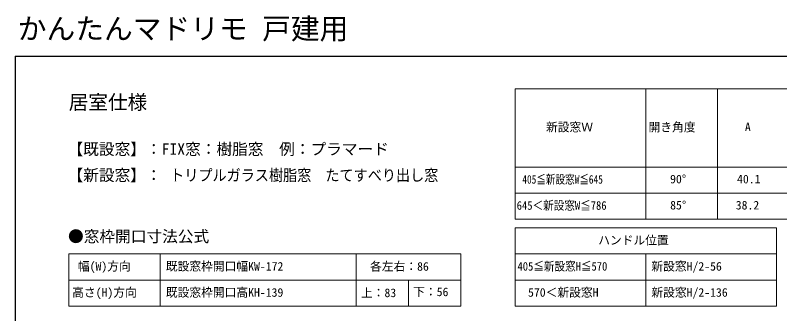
# Model space of a CAD drawing. Units: millimetres, scale not verified. Extents: x -525 to 525, y -783 to 778.
# Drawn here: x -525 to 60, y 550 to 778 of the extents above; entities that cross this region are included whole.
import ezdxf
from ezdxf.enums import TextEntityAlignment as Align

# ---------------------------------------------------------------- set-up
doc = ezdxf.new("R2010")
doc.units = ezdxf.units.MM
doc.header["$LTSCALE"] = 4
doc.layers.add('0-1_TABLE1', color=7, linetype='Continuous', lineweight=18)
doc.layers.add('0-2_USER1', color=3, linetype='Continuous')
doc.layers.add('0-9_YKK_ZWAK', color=7, linetype='Continuous')
doc.styles.add('ＭＳ ゴシック', font='')
doc.styles.get('ＭＳ ゴシック').set_extended_font_data('MS Gothic')

msp = doc.modelspace()

# ---------------------------------------------------------------- linework, layer by layer
at = {"layer": '0-1_TABLE1'}
for p, q in [((-142.583, 722.2), (437.417, 722.2)), ((-142.583, 722.2), (-142.583, 622.2)), ((-42.583, 722.2), (-42.583, 622.2)), ((12.417, 722.2), (12.417, 622.2)), ((-142.583, 662.2), (437.417, 662.2)), ((-142.583, 642.2), (237.417, 642.2)), ((-142.583, 622.2), (437.417, 622.2)), ((-142.583, 615.569), (57.417, 615.569)), ((-142.583, 615.569), (-142.583, 555.569)), ((57.417, 615.569), (57.417, 555.569)), ((-484.054, 595.569), (-184.054, 595.569)), ((-484.054, 595.569), (-484.054, 555.569)), ((-414.054, 595.569), (-414.054, 555.569)), ((-264.054, 595.569), (-264.054, 555.569)), ((-184.054, 595.569), (-184.054, 555.569)), ((-142.583, 595.569), (57.417, 595.569)), ((-42.583, 595.569), (-42.583, 555.569)), ((-484.054, 575.569), (-184.054, 575.569)), ((-224.054, 575.569), (-224.054, 555.569)), ((-142.583, 575.569), (57.417, 575.569)), ((-484.054, 555.569), (-184.054, 555.569)), ((-142.583, 555.569), (57.417, 555.569))]:
    msp.add_line(p, q, dxfattribs=at)
at = {"layer": '0-9_YKK_ZWAK'}
for q in [(-525, -782.8), (525, 747.2)]:
    msp.add_line((-525, 747.2), q, dxfattribs=at)

# ---------------------------------------------------------------- texts
at = {"layer": '0-1_TABLE1', "style": 'ＭＳ ゴシック'}
for s, p in [('新設窓Ｗ', (-118.918, 687.47)), ('開き角度', (-40.421, 687.444)), ('A', (33.275, 687.7)), ('90°', (-23.955, 647.7)), ('40.1', (27.266, 647.7)), ('85°', (-23.904, 627.7)), ('38.2', (26.269, 627.7)), ('ハンドル位置', (-78.992, 600.787)), ('幅(W)方向', (-477.103, 580.839)), ('既設窓枠開口幅KW-172', (-409.821, 580.839)), ('各左右：86', (-253.534, 580.762)), ('新設窓H/2-56', (-38.299, 580.839)), ('高さ(H)方向', (-481.475, 560.813)), ('既設窓枠開口高KH-139', (-409.821, 560.813)), ('上：83', (-260.52, 560.532)), ('下：56', (-220.546, 561.273)), ('570＜新設窓H', (-132.648, 560.839)), ('新設窓H/2-136', (-38.299, 560.839))]:
    msp.add_text(s, height=6.598, dxfattribs=at).set_placement(p, align=Align.BOTTOM_LEFT)
for s, width, p in [('405≦新設窓W≦645', 0.8, (-137.051, 647.47)), ('645＜新設窓W≦786', 0.9, (-141.321, 627.47)), ('405≦新設窓H≦570', 0.9, (-140.723, 580.839))]:
    msp.add_text(s, height=6.598, dxfattribs=dict(at, width=width)).set_placement(p, align=Align.BOTTOM_LEFT)
at = {"layer": '0-2_USER1', "style": 'ＭＳ ゴシック'}
for s, height, p in [('かんたんマドリモ 戸建用', 16.13, (-523.125, 755.325)), ('居室仕様', 11, (-484.108, 703.075)), ('【既設窓】：FIX窓：樹脂窓  例：プラマード', 8.798, (-485.045, 668.905)), ('【新設窓】：', 8.798, (-485.045, 648.905)), ('●窓枠開口寸法公式', 8.798, (-484.636, 602.018))]:
    msp.add_text(s, height=height, dxfattribs=at).set_placement(p, align=Align.BOTTOM_LEFT)
at = {"layer": '0-2_USER1', "style": 'ＭＳ ゴシック', "width": 0.9}
msp.add_text('トリプルガラス樹脂窓  たてすべり出し窓', height=8.798, dxfattribs=at).set_placement((-406.5, 648.905), align=Align.BOTTOM_LEFT)

doc.saveas('drawing.dxf')
